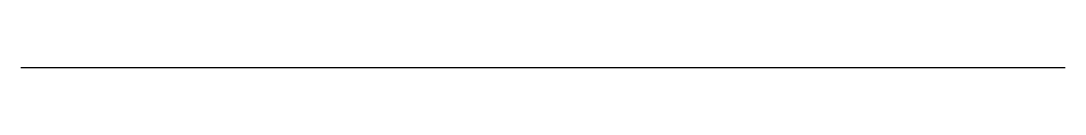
# Model space of a CAD drawing. Extents: x 0 to 1, y 0 to 0.
import ezdxf

# ---------------------------------------------------------------- set-up
doc = ezdxf.new("R2010")
doc.units = 0
doc.header["$MEASUREMENT"] = 0
doc.layers.get('0').update_dxf_attribs({"linetype": 'CONTINUOUS'})

msp = doc.modelspace()

# ---------------------------------------------------------------- linework, layer by layer
msp.add_line((0, 0), (1, 0))

doc.saveas('drawing.dxf')
